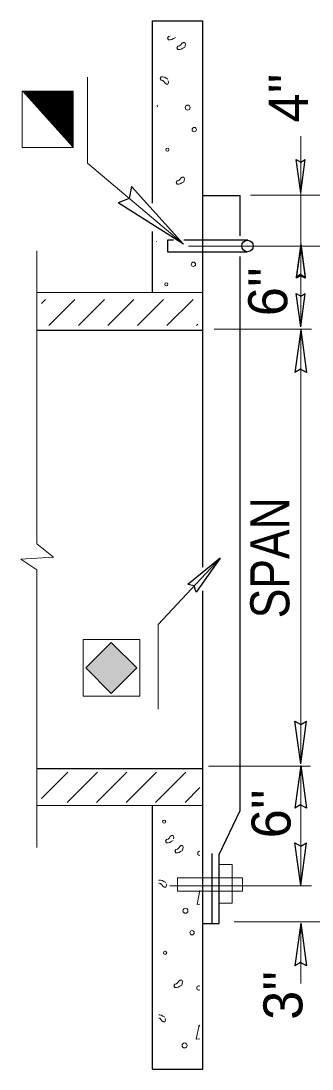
# Model space of a CAD drawing. Extents: x -48 to 619, y -349 to 186.
# Drawn here: x 409.31 to 418.33, y -285.22 to -252.76 of the extents above; entities that cross this region are included whole.
import ezdxf

# ---------------------------------------------------------------- set-up
doc = ezdxf.new("R2010")
doc.units = 0
doc.header["$LTSCALE"] = 0.48
doc.layers.add('1', color=7, linetype='Continuous', lineweight=25)

msp = doc.modelspace()

# ---------------------------------------------------------------- hatches: boundary and pattern name
at = {"layer": '1'}
msp.add_hatch(color=256, dxfattribs=at).paths.add_polyline_path([(412.1086, -273.5883), (411.319, -272.7987), (412.1086, -272.0095), (412.8978, -272.7987)])

# ---------------------------------------------------------------- linework, layer by layer
for p, q in [((413.3902, -252.7572), (414.943, -252.7572)), ((413.3902, -258.4065), (413.3902, -252.7572)), ((414.943, -269.6742), (414.943, -252.7572)), ((410.9219, -256.6583), (409.3664, -254.9367)), ((410.9184, -256.4576), (409.4071, -254.9459)), ((409.429, -254.9459), (409.4101, -254.9645)), ((409.4752, -254.9459), (409.4317, -254.9886)), ((410.9184, -256.4115), (409.4534, -254.9459)), ((409.5204, -254.9459), (409.4538, -255.0129)), ((409.5661, -254.9459), (409.4752, -255.0372)), ((409.6119, -254.9459), (409.4972, -255.0607)), ((410.9184, -256.3657), (409.4986, -254.9459)), ((409.6574, -254.9459), (409.5188, -255.0848)), ((409.7028, -254.9459), (409.5407, -255.1088)), ((410.919, -256.3207), (409.5441, -254.9459)), ((409.7486, -254.9459), (409.5621, -255.1326)), ((409.7948, -254.9459), (409.5842, -255.1568)), ((410.919, -256.2747), (409.5904, -254.9459)), ((409.8408, -254.9459), (409.6065, -255.1807)), ((409.8866, -254.9459), (409.6272, -255.2048)), ((410.9192, -256.2294), (409.6359, -254.9459)), ((409.9317, -254.9459), (409.6492, -255.2289)), ((409.9778, -254.9459), (409.6713, -255.2522)), ((410.9192, -256.1836), (409.6815, -254.9459)), ((410.0231, -254.9459), (409.6932, -255.277)), ((410.0689, -254.9459), (409.7147, -255.3012)), ((410.9192, -256.1383), (409.7272, -254.9459)), ((410.1151, -254.9459), (409.7361, -255.3242)), ((410.1606, -254.9459), (409.7587, -255.3492)), ((410.9192, -256.0929), (409.773, -254.9459)), ((410.2064, -254.9459), (409.7805, -255.3724)), ((410.2521, -254.9459), (409.8022, -255.3959)), ((410.9192, -256.0469), (409.8191, -254.9459)), ((410.2975, -254.9459), (409.8234, -255.4202)), ((410.3438, -254.9459), (409.8458, -255.4443)), ((410.9192, -256.0015), (409.8645, -254.9459)), ((410.3892, -254.9459), (409.8676, -255.4682)), ((410.4356, -254.9459), (409.8891, -255.4922)), ((410.9192, -255.9552), (409.9101, -254.9459)), ((410.481, -254.9459), (409.9109, -255.5164)), ((410.5267, -254.9459), (409.9327, -255.5403)), ((410.5723, -254.9459), (409.9541, -255.5639)), ((410.9197, -255.9098), (409.9563, -254.9459)), ((410.6179, -254.9459), (409.9764, -255.5878)), ((410.664, -254.9459), (409.9979, -255.6127)), ((410.9197, -255.8643), (410.0016, -254.9459)), ((410.7093, -254.9459), (410.0197, -255.636)), ((410.7554, -254.9459), (410.0412, -255.66)), ((410.9203, -255.8189), (410.0477, -254.9459)), ((410.8012, -254.9459), (410.0635, -255.6845)), ((410.8465, -254.9459), (410.0851, -255.7081)), ((410.9203, -255.7733), (410.0933, -254.9459)), ((410.8919, -254.9459), (410.1066, -255.7327)), ((410.923, -254.9613), (410.1284, -255.756)), ((410.9203, -255.7277), (410.1393, -254.9459)), ((410.9222, -255.0078), (410.1506, -255.7798)), ((410.9222, -255.0534), (410.1713, -255.8042)), ((410.9203, -255.6827), (410.185, -254.9459)), ((410.9222, -255.0988), (410.1937, -255.8275)), ((410.9219, -255.1453), (410.2156, -255.8521)), ((410.9203, -255.6367), (410.2303, -254.9459)), ((410.9211, -255.5913), (410.2764, -254.9459)), ((410.9211, -255.5453), (410.3222, -254.9459)), ((410.9217, -255.4995), (410.3679, -254.9459)), ((410.9217, -255.4539), (410.4137, -254.9459)), ((410.9217, -255.4084), (410.4592, -254.9459)), ((410.9217, -255.3626), (410.5046, -254.9459)), ((410.9217, -255.3172), (410.5504, -254.9459)), ((410.9219, -255.2714), (410.5962, -254.9459)), ((410.9219, -255.2262), (410.6423, -254.9459)), ((410.9219, -255.1807), (410.6882, -254.9459)), ((410.9219, -255.1353), (410.7332, -254.9459)), ((410.9222, -255.0897), (410.7792, -254.9459)), ((410.9222, -255.0434), (410.8247, -254.9459)), ((410.923, -254.9979), (410.8705, -254.9459)), ((410.923, -254.9524), (410.9167, -254.9459)), ((410.9173, -256.5032), (409.7065, -255.2908)), ((410.9219, -255.1912), (410.2375, -255.8762)), ((410.9219, -255.2368), (410.2589, -255.9002)), ((410.9219, -255.283), (410.2802, -255.9244)), ((410.9217, -255.3285), (410.3027, -255.9475)), ((410.9217, -255.3743), (410.3246, -255.9719)), ((410.9217, -255.4202), (410.3458, -255.9958)), ((410.9217, -255.4667), (410.3679, -256.0198)), ((410.9217, -255.5122), (410.3895, -256.044)), ((410.9173, -256.5482), (410.1558, -255.7861)), ((410.9211, -255.5585), (410.4114, -256.0682)), ((410.9211, -255.6046), (410.4331, -256.0917)), ((410.9203, -255.6497), (410.4546, -256.1157)), ((410.9203, -255.6953), (410.4764, -256.1396)), ((410.9203, -255.7415), (410.4981, -256.1637)), ((410.9203, -255.7873), (410.5198, -256.188)), ((410.9203, -255.8327), (410.5417, -256.2119)), ((410.9197, -255.8794), (410.5635, -256.2359)), ((410.9197, -255.9253), (410.5852, -256.2594)), ((410.9192, -255.9707), (410.6071, -256.2838)), ((410.9192, -256.0169), (410.6286, -256.308)), ((410.9192, -256.063), (410.6506, -256.3315)), ((410.9192, -256.1086), (410.6723, -256.3557)), ((410.9192, -256.1546), (410.6943, -256.3791)), ((410.9173, -256.5938), (410.6044, -256.2812)), ((410.9192, -256.2007), (410.7157, -256.4034)), ((410.9192, -256.2461), (410.7377, -256.4276)), ((410.919, -256.2924), (410.7592, -256.4516)), ((410.919, -256.338), (410.7808, -256.4755)), ((410.9184, -256.3838), (410.8023, -256.4998)), ((410.9184, -256.4298), (410.8244, -256.5228)), ((410.9173, -256.4762), (410.8462, -256.5467)), ((410.9173, -256.5216), (410.8678, -256.5709)), ((410.9173, -256.5677), (410.8897, -256.5956)), ((410.9173, -256.6132), (410.9116, -256.6192)), ((417.9822, -258.0814), (417.8409, -257.0515)), ((417.9822, -258.0814), (418.1242, -257.0515)), ((414.3491, -259.6723), (412.7406, -257.8899)), ((414.3491, -259.6723), (412.3193, -258.3898)), ((414.943, -258.1608), (416.1073, -258.1608)), ((416.1073, -259.4142), (416.1073, -258.1608)), ((413.3902, -261.1711), (413.3902, -259.2768)), ((416.3377, -259.5512), (414.3608, -259.5512)), ((417.9813, -259.6617), (417.8392, -260.6929)), ((417.9813, -259.699), (417.8392, -260.7295)), ((417.9813, -259.6617), (418.1233, -260.6929)), ((417.9813, -259.699), (418.1233, -260.7295)), ((416.1073, -277.2183), (416.1073, -260.0554)), ((417.9822, -262.2342), (417.8409, -261.203)), ((417.9822, -262.2342), (418.1242, -261.203)), ((414.7502, -262.1935), (414.7919, -262.1518)), ((417.9812, -262.3268), (417.7991, -263.649)), ((417.9812, -262.3268), (418.1627, -263.649)), ((409.8005, -262.3357), (414.943, -262.3357)), ((415.4833, -269.3992), (414.4825, -270.2122)), ((415.4833, -269.3992), (414.7388, -270.4522)), ((414.943, -285.2242), (414.943, -270.4071)), ((417.9822, -275.7677), (417.8006, -274.4463)), ((417.9822, -275.7677), (418.1642, -274.4463)), ((409.8005, -275.9176), (414.943, -275.9176)), ((417.9812, -275.8232), (417.7991, -277.1454)), ((417.9812, -275.8232), (418.1627, -277.1454)), ((409.9474, -276.8427), (410.766, -276.0242)), ((410.7382, -276.9667), (411.6806, -276.0242)), ((411.6527, -276.9667), (412.5947, -276.0242)), ((412.5674, -276.9667), (413.5098, -276.0242)), ((413.4817, -276.9667), (414.4239, -276.0242)), ((414.3966, -276.9667), (414.8588, -276.5043)), ((413.3902, -285.2242), (413.3902, -277.0651)), ((417.9822, -279.5356), (417.8006, -278.2138)), ((417.9822, -279.5356), (418.1642, -278.2138)), ((415.2393, -280.6933), (415.2393, -278.5463)), ((417.9812, -280.7022), (417.7991, -282.0242)), ((417.9812, -280.7022), (418.1627, -282.0242)), ((413.3902, -285.2242), (414.943, -285.2242))]:
    msp.add_line(p, q, dxfattribs=at)
at = {"layer": '1', "lineweight": 13}
for p, q in [((411.3712, -257.1629), (411.3712, -254.4969)), ((414.351, -259.6721), (411.3712, -257.1629)), ((416.4257, -258.1516), (420.8818, -258.1516)), ((413.5163, -259.5883), (413.5134, -259.576)), ((414.5087, -259.7315), (418.6027, -259.7315)), ((409.8005, -268.9552), (409.8005, -259.8776)), ((409.8005, -261.1711), (414.943, -261.1711)), ((409.9474, -261.5078), (410.0689, -261.3855)), ((410.1764, -262.1935), (410.984, -261.3855)), ((411.0913, -262.1935), (411.8994, -261.3855)), ((412.0059, -262.1935), (412.8139, -261.3855)), ((412.9212, -262.1935), (413.729, -261.3855)), ((413.8351, -262.1935), (414.6433, -261.3855)), ((415.2962, -262.3039), (418.3112, -262.3039)), ((417.9816, -275.7677), (417.9816, -262.3039)), ((409.8005, -278.3598), (409.8005, -269.7578)), ((415.1234, -275.8373), (418.2823, -275.8373)), ((417.9816, -279.5361), (417.9816, -275.8232)), ((409.8005, -277.0651), (414.943, -277.0651)), ((413.9245, -279.5508), (418.3112, -279.5508)), ((415.9148, -280.6617), (420.7016, -280.6617)), ((417.9816, -282.5705), (417.9816, -280.7021))]:
    msp.add_line(p, q, dxfattribs=at)
for points in [[(414.0987, -253.2668), (414.0381, -253.2971), (413.987, -253.3271), (413.937, -253.338), (413.8865, -253.338), (413.8567, -253.2867), (413.8865, -253.2368), (413.937, -253.2264), (413.9381, -253.2243)], [(414.3887, -253.5723), (414.3272, -253.6027), (414.2774, -253.6332), (414.2268, -253.6432), (414.1768, -253.6432), (414.1467, -253.5932), (414.1768, -253.5424), (414.2268, -253.5323), (414.2674, -253.4922), (414.2981, -253.4515), (414.3381, -253.4211), (414.3887, -253.4211), (414.409, -253.4715), (414.3989, -253.5223)], [(414.3992, -253.524), (414.3872, -253.5712), (414.386, -253.5729)], [(413.867, -254.5617), (413.8067, -254.5317), (413.7565, -254.5008), (413.7057, -254.4912), (413.6555, -254.4912), (413.6251, -254.5417), (413.6555, -254.5922), (413.7057, -254.6015), (413.7457, -254.6423), (413.7762, -254.6832), (413.8166, -254.7129), (413.867, -254.7129), (413.887, -254.6623), (413.8772, -254.6115)], [(413.5447, -255.4168), (413.5317, -255.3693), (413.5311, -255.3682)], [(417.9816, -262.2348), (417.9816, -259.6617), (417.9816, -258.0827), (417.9816, -256.3293)], [(414.3606, -257.7447), (414.3, -257.7749), (414.2499, -257.8049), (414.1993, -257.8153), (414.1487, -257.8153), (414.1187, -257.7645), (414.1487, -257.7142), (414.1993, -257.7041), (414.2397, -257.6633), (414.2697, -257.6232), (414.3103, -257.5933), (414.3606, -257.5933), (414.3807, -257.6438), (414.371, -257.6939)], [(414.3717, -257.6959), (414.3596, -257.743), (414.3583, -257.7447)], [(409.8005, -269.7578), (409.3101, -269.4303), (410.3207, -269.363), (409.8005, -268.9552)], [(413.5588, -274.0714), (413.5588, -271.4575), (415.4839, -269.3994)], [(414.0309, -278.1461), (413.9709, -278.1765), (413.9199, -278.2063), (413.8697, -278.2167), (413.8191, -278.2167), (413.7892, -278.1667), (413.8191, -278.1158), (413.8697, -278.1058), (413.9099, -278.0656), (413.9402, -278.0252), (413.981, -277.9948), (414.0309, -277.9948), (414.0516, -278.0445), (414.0414, -278.096)], [(414.3211, -278.4518), (414.2608, -278.4825), (414.2099, -278.5125), (414.1596, -278.5226), (414.1095, -278.5226), (414.0797, -278.4725), (414.1095, -278.4219), (414.1596, -278.4117), (414.2002, -278.3711), (414.231, -278.3311), (414.2708, -278.3004), (414.3211, -278.3004), (414.3414, -278.3513), (414.3318, -278.4015)], [(414.3318, -278.4038), (414.3198, -278.4507), (414.3183, -278.4526)], [(413.8001, -279.4408), (413.7394, -279.4111), (413.6884, -279.3802), (413.6382, -279.3704), (413.5876, -279.3704), (413.5805, -279.3829)], [(413.5805, -279.4589), (413.5876, -279.4712), (413.6382, -279.4811), (413.6784, -279.5217), (413.7092, -279.5623), (413.7492, -279.5921), (413.8001, -279.5921), (413.8199, -279.5417), (413.8099, -279.4914)], [(414.8588, -279.6904), (414.7682, -280.1245), (414.8588, -280.118)], [(414.2935, -282.6238), (414.2328, -282.654), (414.1827, -282.6849), (414.1322, -282.6947), (414.0818, -282.6947), (414.0516, -282.6441), (414.0818, -282.5932), (414.1322, -282.5834), (414.1722, -282.5434), (414.2029, -282.5023), (414.2425, -282.4726), (414.2935, -282.4726), (414.3137, -282.5234), (414.3037, -282.5734)], [(414.3046, -282.5751), (414.2924, -282.6223), (414.2911, -282.6238)], [(413.7719, -283.6125), (413.7115, -283.5825), (413.6612, -283.5526), (413.6103, -283.5419), (413.5805, -283.5419)], [(413.5805, -283.6469), (413.6103, -283.6534), (413.6505, -283.6934), (413.6808, -283.7338), (413.7213, -283.7648), (413.7719, -283.7648), (413.7917, -283.7141), (413.7819, -283.6636)], [(414.8588, -283.8913), (414.8316, -283.8628), (414.7401, -284.2963), (414.8588, -284.2872)]]:
    msp.add_lwpolyline(points, dxfattribs=at)
for points in [[(410.9265, -256.6737), (410.9265, -254.9322), (409.3498, -254.9322), (409.3498, -256.6737)], [(412.9998, -273.6731), (411.2417, -273.6731), (411.2417, -271.915), (412.9998, -271.915)], [(412.1086, -273.5883), (411.319, -272.7987), (412.1086, -272.0095), (412.8978, -272.7987)], [(415.4431, -280.0822), (415.4431, -278.8913), (415.8556, -278.8913), (415.8556, -280.0822)], [(416.1763, -279.7157), (416.1763, -279.3035), (414.1596, -279.3035), (414.1596, -279.7157)]]:
    msp.add_lwpolyline(points, close=True, dxfattribs=at)
at = {"layer": '1'}
msp.add_lwpolyline([(410.9173, -256.6256), (409.3938, -254.9459), (410.923, -254.9459)], close=True, dxfattribs=at)
for points in [[(417.8409, -257.0515), (417.9837, -257.1302), (418.1242, -257.0515)], [(412.7406, -257.8899), (412.6683, -258.2604), (412.3193, -258.3898)], [(414.0402, -259.5512), (413.8547, -259.5512), (413.8547, -259.9051), (416.3172, -259.9051)], [(418.1233, -260.6929), (417.9801, -260.6139), (417.8392, -260.6929)], [(418.1233, -260.7295), (417.9801, -260.6497), (417.8392, -260.7295)], [(417.8409, -261.203), (417.9837, -261.2827), (418.1242, -261.203)], [(418.1627, -263.649), (417.9788, -263.5464), (417.7991, -263.649)], [(414.7388, -270.4522), (414.6767, -270.2587), (414.4825, -270.2122)], [(417.8006, -274.4463), (417.9843, -274.5487), (418.1642, -274.4463)], [(414.943, -280.7207), (415.4556, -280.7207), (415.4556, -278.5736), (416.1073, -277.2183)], [(418.1627, -277.1454), (417.9788, -277.0425), (417.7991, -277.1454)], [(417.8006, -278.2138), (417.9843, -278.3161), (418.1642, -278.2138)], [(418.1627, -282.0242), (417.9788, -281.9217), (417.7991, -282.0242)]]:
    msp.add_lwpolyline(points, dxfattribs=at)
at = {"layer": '1', "lineweight": 13}
for centre, radius in [((414.4775, -255.4417), 0.0773), ((414.6822, -256.1215), 0.0668), ((413.8457, -256.7456), 0.0485), ((414.6544, -260.2933), 0.0668), ((413.7506, -277.5581), 0.0485), ((414.4102, -280.3211), 0.0773), ((414.615, -281.0009), 0.0668), ((413.7785, -281.6251), 0.0485), ((414.3824, -284.4929), 0.0773)]:
    msp.add_circle(centre, radius, dxfattribs=at)
at = {"layer": '1'}
msp.add_circle((416.3307, -259.7283), 0.1774, dxfattribs=at)
at = {"layer": '1', "lineweight": 13}
for centre, radius, start, end in [((413.8179, -260.9174), 0.0485, 274.15674, 265.84326), ((414.8551, -278.5412), 0.0668, 86.80557, 273.19443), ((414.8273, -282.713), 0.0668, 61.80912, 298.19088)]:
    msp.add_arc(centre, radius, start, end, dxfattribs=at)

# ---------------------------------------------------------------- texts
at = {"layer": '1'}
for s, p in [("4''", (418.2031, -255.9006)), ("6''", (417.5653, -261.9022)), ("6''", (417.6667, -278.0756)), ("3''", (418.0347, -283.6996))]:
    msp.add_text(s, height=1.21, rotation=90, dxfattribs=at).set_placement(p)
at = {"layer": '1', "width": 0.85}
msp.add_text('SPAN', height=1.21, rotation=90, dxfattribs=at).set_placement((417.6293, -271.2607))

doc.saveas('drawing.dxf')
